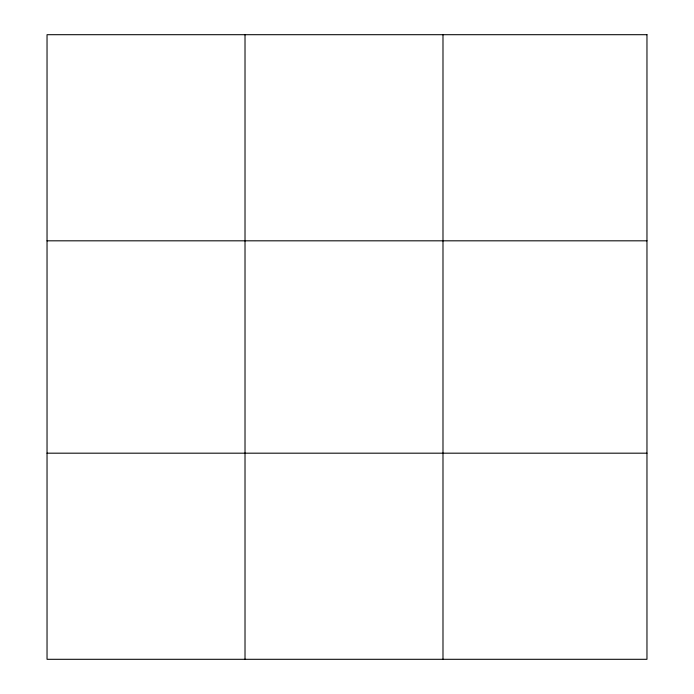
<?xml version="1.0" encoding="UTF-8"?>
<svg xmlns="http://www.w3.org/2000/svg" width="694" height="694" viewBox="0 0 694 694"><rect width="100%" height="100%" fill="white"/><g stroke="black" fill="none" stroke-linecap="round" stroke-linejoin="round"><path stroke-width="1.04" d="M245.017 34.7L245.017 659.3M442.989 34.7L442.989 659.3M47.036 240.818L646.964 240.818M47.036 453.182L646.964 453.182M646.964 34.7L646.964 659.3L47.036 659.3L47.036 34.7L646.964 34.7"/></g></svg>
